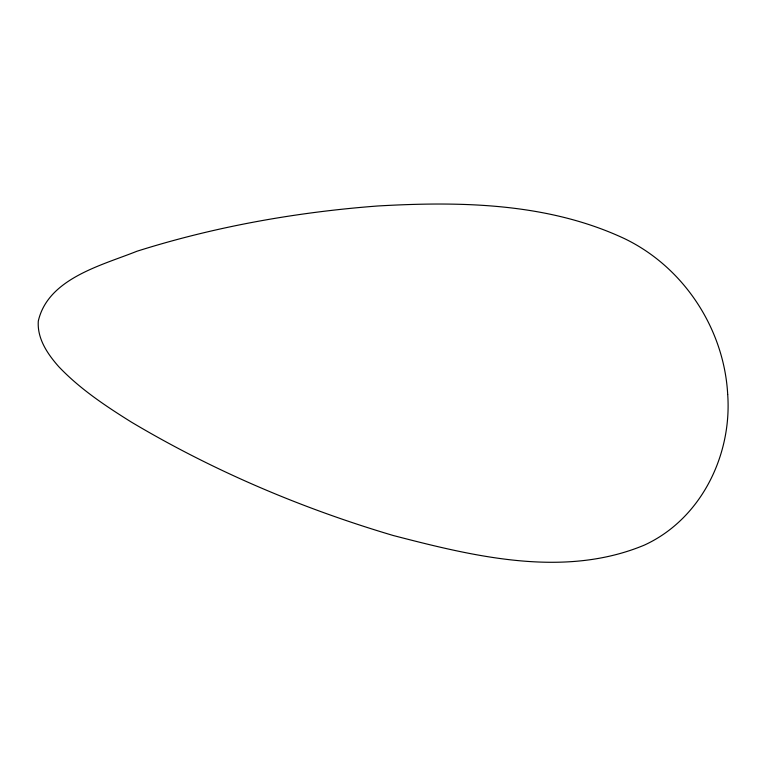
<?xml version="1.0" encoding="UTF-8"?>
<svg xmlns="http://www.w3.org/2000/svg" width="766" height="766" viewBox="0 0 766 766"><rect width="100%" height="100%" fill="white"/><g stroke="black" fill="none" stroke-linecap="round" stroke-linejoin="round"><path stroke-width="1.15" d="M727.7 394.48C732.076 455.243 700.986 519.176 644.273 545.143C563.967 578.56 473.761 556.384 393.178 535.491C301.756 508.385 213.207 470.851 131.245 422.018C105.43 405.884 79.769 388.822 58.704 366.617C47.597 354.036 37.074 338.668 38.3 321.088C48.009 278.412 101.773 265.352 136.875 251.267C214.94 226.592 296.097 212.192 377.686 205.987C460.634 201.228 547.805 202.741 624.453 238.609C683.789 267.133 724.157 328.911 727.7 394.48"/></g></svg>
